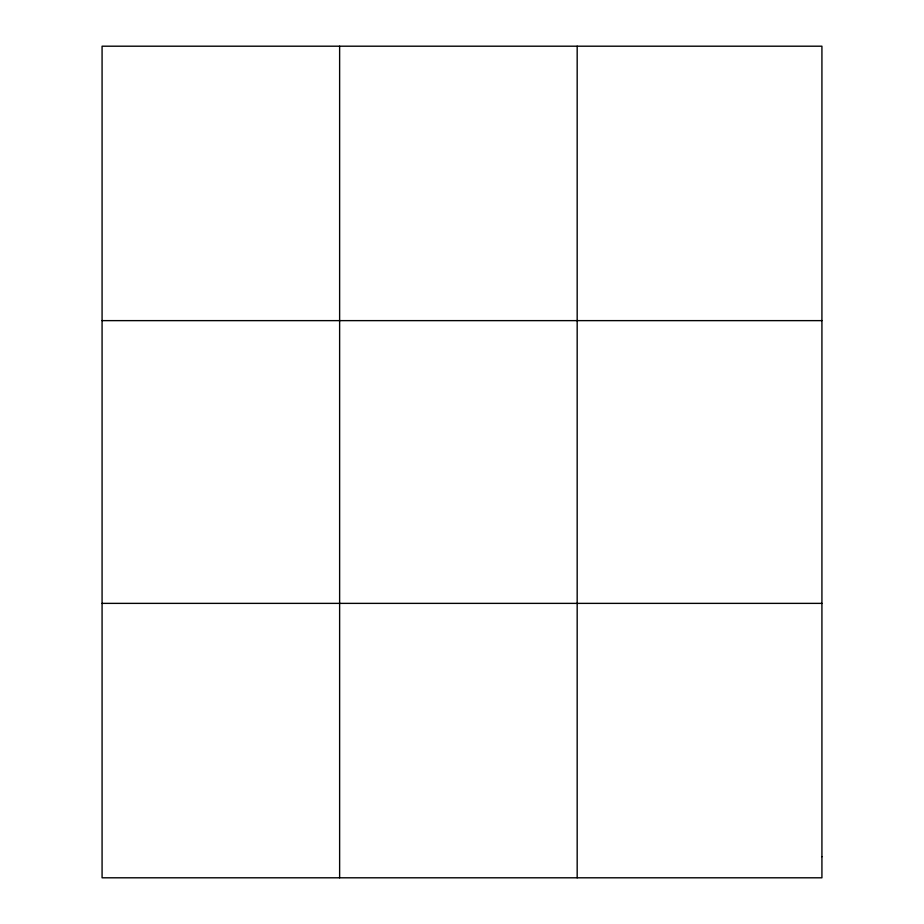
<?xml version="1.0" encoding="UTF-8"?>
<svg xmlns="http://www.w3.org/2000/svg" width="924" height="924" viewBox="0 0 924 924"><rect width="100%" height="100%" fill="white"/><g stroke="black" fill="none" stroke-linecap="round" stroke-linejoin="round"><path stroke-width="1.39" d="M339.628 46.2L339.628 877.8M577.177 46.2L577.177 877.8M102.079 320.628L821.921 320.628M102.079 603.372L821.921 603.372M821.921 856.687L821.921 877.8L102.079 877.8L102.079 46.2L821.921 46.2L821.921 856.687"/></g></svg>
